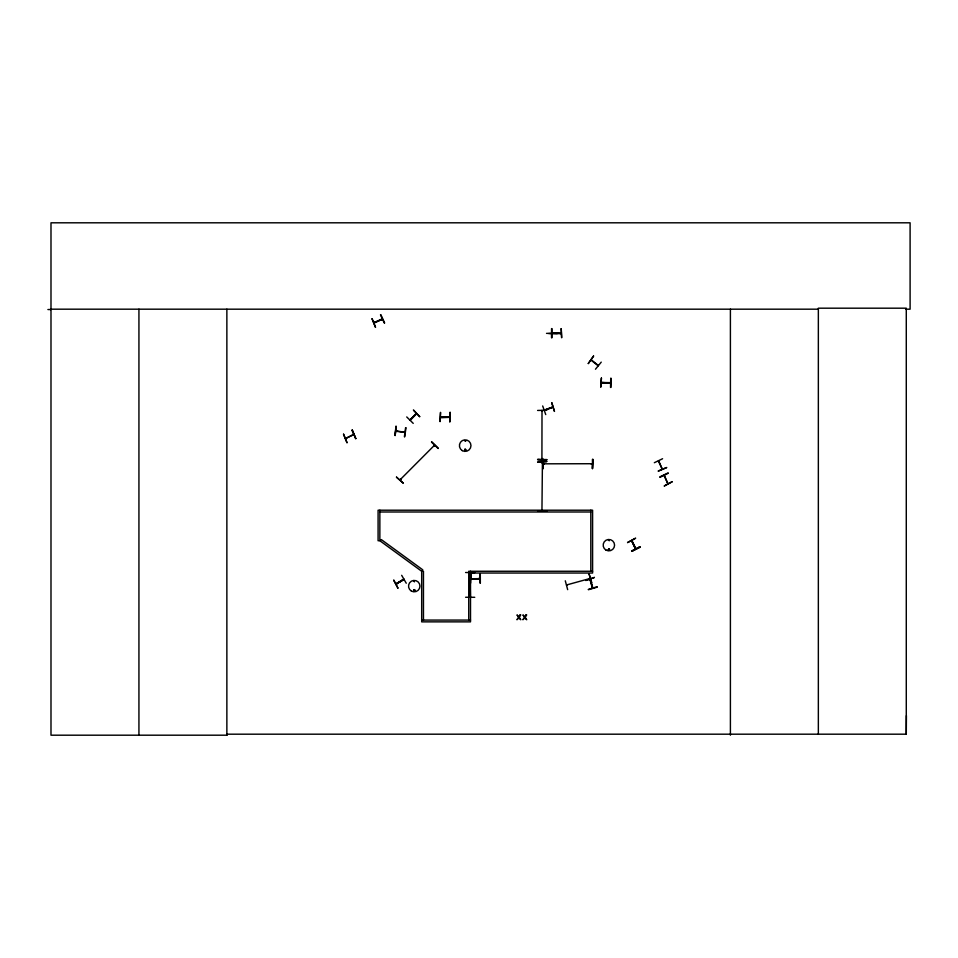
<?xml version="1.0" encoding="UTF-8"?>
<svg xmlns="http://www.w3.org/2000/svg" width="958" height="958" viewBox="0 0 958 958"><rect width="100%" height="100%" fill="white"/><g stroke="black" fill="none" stroke-linecap="round" stroke-linejoin="round"><path stroke-width="1.44" d="M551.521 337.743L551.569 328.582M551.904 328.582L551.988 337.743M561.065 333.36L552.107 333.001M905.621 309.183L910.1 309.183L910.1 222.807L50.99 222.807L50.99 735.193L226.998 735.193L226.878 734.187L906.28 734.187L906.412 715.662M546.539 333.36L560.741 333.516M631.633 540.863L635.537 548.934L631.597 540.659M664.002 475.408L667.858 483.718L664.349 475.276M601.337 378.063L600.738 387.212L601.468 378.063M602.271 382.829L601.385 382.434L610.318 383.116M609.444 383.104L610.509 382.709M610.521 387.439L610.749 378.29M610.905 387.451L611.084 378.302M373.943 322.75L374.865 322.319M590.164 578.464L566.561 584.967L567.124 585.194M541.905 510.267L541.965 510.901M413.724 590.26C415.089 592.619 414.563 588.02 413.712 590.715M415.054 590.619C413.353 587.194 413.413 593.625 415.054 590.188M465.672 440.991L464.75 440.62L465.576 441.099M466.043 450.128C464.51 446.943 464.043 452.332 465.899 450.308M609.36 540.54L608.438 540.156L609.264 540.635M608.33 549.437C610.617 547.784 607.839 551.628 608.725 548.91M609.695 549.437C606.318 551.796 610.39 546.311 609.084 550.239M395.067 435.495L396.277 426.418M404.839 432.441L395.858 431.22L396.828 430.944M403.941 432.214L404.899 432.022M404.755 432.333L395.822 430.813M404.396 436.74L405.605 427.663M404.731 436.788L405.976 427.711M552.802 406.994L544.36 410M396.995 583.542L396.157 584.093L397.055 583.482M403.857 579.159L396.109 584.057M404.036 579.458L396.229 583.961L403.893 579.614M598.403 365.525L591.397 359.933M589.912 579.362L592.439 588.068M592.882 587.913L592.152 587.074M542.012 410.443L542.384 411.257M541.941 511.033L542.42 462.259M542.384 462.894L542.372 462.259M542.372 510.889L542.372 510.255M470.426 597.157L469.983 572.8M382.41 319.242L374.087 322.63M382.278 319.194L374.123 323.074M409.916 420.011L410.455 419.376M400.252 480.138L400.684 479.18L399.977 479.898M434.764 445.626L434.321 446.081M544.3 410.419L552.67 406.994M635.861 548.671L631.885 540.528M544.372 464.175L543.402 464.175M592.403 464.127L591.409 464.187L592.212 464.175M440.536 416.898L441.494 417.281M448.679 416.898L449.697 416.898L440.632 416.898L449.697 417.317L440.692 417.508L449.506 417.305M409.976 419.939L416.263 413.413M416.431 413.832L410.192 420.239L416.562 413.7M400.911 479.527L400.037 479.79M434.022 445.793L434.633 445.242M592.822 587.853L590.272 579.159M382.23 318.87L381.476 319.685M595.469 369.237L601.241 362.136M478.928 578.321L479.85 578.321M479.659 578.728L470.725 578.74L479.862 578.728M592.391 463.816L591.577 464.187M601.456 382.481L610.33 382.649M406.731 416.946L413.233 423.376M416.431 413.7L415.952 414.263M419.676 416.694L413.401 410.012L419.724 416.646M396.468 477.156L403.342 483.227L396.504 477.132M431.495 442.129L438.093 448.476M542.336 411.353L542.012 410.527L541.917 459.265M542.324 459.361L542.324 458.535M434.429 445.302L400.037 479.838L400.851 479.515M464.881 449.362C464.63 452.296 466.582 447.913 464.654 450.044M414 580.931L414.383 581.853L414.251 580.871M353.813 434.681L345.551 438.477M396.037 583.733L403.725 579.195M397.905 588.128L393.666 580.009L397.941 588.104M406.252 583.242L401.677 575.315M654.338 462.714L662.589 458.726M658.374 461.014L662.11 468.953M658.338 471.108L666.768 467.504L658.29 470.989M660.014 477.312L668.229 473.252M659.811 476.88L668.073 472.941M627.574 542.515L635.657 538.168L627.61 542.563M631.597 550.946L639.872 547.006M631.753 551.257L640.016 547.305M380.817 314.655L384.661 322.966M374.027 322.714L382.038 318.906M353.574 434.333L345.718 438.513M552.838 407.342L544.431 410.407M542.683 405.964L545.749 414.586M565.292 580.799L567.663 589.649M591.661 582.632L589.062 573.854L591.637 582.632M590.104 580.069L590.344 579.267L592.391 587.877M597.097 586.763L588.332 589.398M588.428 589.721L597.217 587.158M470.881 578.321L471.803 578.68M598.091 365.716L591.146 360.256M537.594 410.443L546.743 410.275M546.755 459.9L537.594 459.493L546.755 459.936M537.594 459.553L546.755 459.553M546.743 461.564L537.594 462.091L546.743 461.528M544.3 463.804L543.473 463.816L592.2 463.72M592.295 463.816L591.481 464.139M542.839 459.397L542.899 468.558L543.342 459.397M537.594 511.117L546.755 511.189M479.826 573.902L480.006 583.051M479.754 578.632L470.845 578.788M465.588 572.501L474.749 572.668M465.6 597.265L474.749 597.301M47.9 309.542L50.99 309.53M50.99 309.183L818.348 309.183M379.859 511.991L590.811 511.991M592.595 571.255L468.737 571.255L468.737 620.077M470.51 573.028L592.595 573.028L592.595 510.207L378.087 510.207L378.087 540.731L379.859 540.731L379.859 510.207M421.688 620.077L470.51 620.077M552.107 333.324L561.172 333.456M548.718 333.528L557.293 333.612M610.509 383.02L601.349 382.805M658.625 460.69L662.277 469.085M541.977 459.337L542 458.535M542.012 463.085L542.012 462.163M431.819 441.806L438.333 448.236M380.47 314.811L384.35 323.109M351.945 430.25L355.765 438.572M592.427 459.397L592.559 468.546M543.222 459.397L543.282 468.558M542.875 459.397L542.935 468.558M480.293 573.89L480.341 583.051M470.534 573.95L470.594 583.111M906.28 734.187L906.28 308.189L818.348 308.189L818.348 734.187M730.403 309.183L730.403 735.193M590.811 510.207L590.811 571.255M470.51 571.255L470.51 621.862L421.688 621.862L421.688 571.255L422.729 569.806L381.32 539.594L380.266 541.03L421.688 571.255L423.46 571.255L423.46 620.077M450.152 412.479L450.152 421.628M449.817 412.479L449.817 421.628M226.866 309.183L226.866 735.193M138.934 309.183L138.934 735.193M561.244 328.618L561.651 337.779L561.184 328.618M395.941 426.37L395.187 435.507L395.894 426.37M520.074 614.916L518.901 616.82L517.009 614.916L518.506 617.335L516.961 619.754L518.865 617.814L520.781 619.754L519.26 617.299L520.769 614.916L520.074 614.916M526.014 614.916L524.84 616.82L522.948 614.916L524.445 617.335L522.912 619.754L524.804 617.814L526.72 619.754L525.2 617.299L526.708 614.916L526.014 614.916M593.565 356.065L588.284 363.561L593.565 356.065M672.276 481.742L664.169 486.029L672.217 481.623M639.812 546.886L631.765 551.293L639.812 546.886M372.063 318.751L375.488 327.253L372.063 318.751M343.539 434.19L347 442.68L343.539 434.19M352.293 430.094L355.729 438.596L352.293 430.094M551.76 402.659L554.478 411.413L551.724 402.671M594.379 577.47L585.733 580.488L594.367 577.434M592.882 459.397L592.427 468.546L592.882 459.397M470.665 573.95L470.21 583.111L470.665 573.95M440.536 412.479L440.069 421.628L440.512 412.479M450.2 412.479L449.709 421.628L450.2 412.479M462.295 450.631A5.796 5.796 0 0 0 470.977 445.614A5.796 5.796 0 0 0 462.295 440.608A5.796 5.796 0 0 0 462.295 450.631M606.019 550.108A5.712 5.712 0 0 0 614.581 545.162A5.712 5.712 0 0 0 606.019 540.216A5.712 5.712 0 0 0 606.019 550.108M411.401 591.074A5.712 5.712 0 0 0 419.963 586.128A5.712 5.712 0 0 0 411.401 581.171A5.712 5.712 0 0 0 411.401 591.074"/></g></svg>
